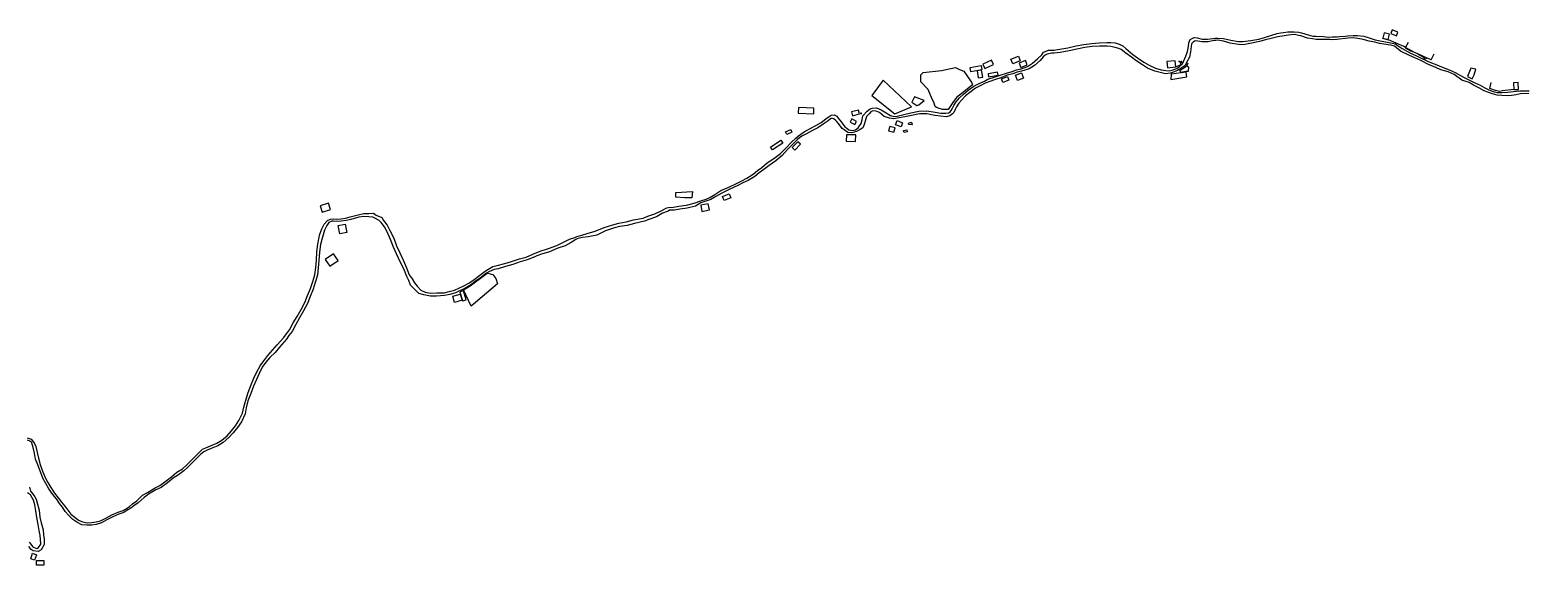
# Model space of a CAD drawing. Header units: metres. Extents: x 597717 to 615580, y 9471410 to 9478852.
# Drawn here: x 608663 to 610944, y 9471756 to 9472574 of the extents above; entities that cross this region are included whole.
import ezdxf

# ---------------------------------------------------------------- set-up
doc = ezdxf.new("R2010")
doc.units = ezdxf.units.M
for name, color, linetype in [('BORDE DE VIA EXIST', 1, 'Continuous'), ('cerco', 36, 'Continuous'), ('pilon de agua', 162, 'Continuous'), ('RUSTICO', 78, 'Continuous'), ('VEREDA', 144, 'Continuous'), ('VIVIENDA', 6, 'Continuous')]:
    doc.layers.add(name, color=color, linetype=linetype)

msp = doc.modelspace()

# ---------------------------------------------------------------- linework, layer by layer
at = {"layer": 'BORDE DE VIA EXIST', "flags": 128}
for points, elevation in [([(609432, 9472231.4), (609443.1, 9472236.1), (609455.5, 9472240.1), (609468.3, 9472244.7), (609478.9, 9472249.8), (609488.1, 9472254.4), (609495.8, 9472257), (609499.1, 9472258.7), (609506.5, 9472260.7), (609515.1, 9472263.1), (609527.2, 9472266.7), (609541, 9472272.2), (609554.2, 9472276.3), (609563, 9472279), (609574.3, 9472280.9), (609585.9, 9472283.8), (609600.5, 9472286.4), (609607.5, 9472289.3), (609618.3, 9472293.1), (609627.9, 9472297.7), (609636.4, 9472302.3), (609639.1, 9472302.8), (609646.9, 9472303.4), (609654.8, 9472304.6), (609666.9, 9472306.3), (609678.5, 9472309.2), (609688.5, 9472313.2), (609696.6, 9472315.4), (609702.5, 9472318.3), (609709.7, 9472322.4), (609719.3, 9472328.7), (609731.1, 9472333.8), (609743.9, 9472339.9), (609751, 9472343.4), (609758.8, 9472347.8), (609768.4, 9472353.9), (609775, 9472359.4), (609781.8, 9472364.1), (609790.1, 9472370.8), (609800.2, 9472377.6), (609810.1, 9472385.5), (609818.5, 9472393.4), (609827, 9472402.8), (609833.8, 9472408.8), (609837.9, 9472412.5), (609841.4, 9472414.9), (609846.5, 9472418.2), (609856.8, 9472423.8), (609864.5, 9472428), (609872.7, 9472432.9), (609879.4, 9472438.1), (609884.6, 9472442), (609887.8, 9472443.9), (609892.5, 9472444.3), (609896.5, 9472442.6), (609898.4, 9472439.4), (609902.8, 9472433.8), (609908.7, 9472426.3), (609911.6, 9472424.1), (609914.8, 9472421.5), (609919.7, 9472420.6), (609924.7, 9472421.7), (609929.1, 9472424.4), (609933.8, 9472431.2), (609935, 9472436.7), (609936, 9472443), (609942.7, 9472450.1), (609947.1, 9472453.7), (609950.5, 9472454.5), (609956.9, 9472455.2), (609963.9, 9472451.9), (609971.8, 9472447.3), (609978.5, 9472443.5), (609983.3, 9472442), (609988.7, 9472442.5), (609998.7, 9472445), (610009.6, 9472447.6), (610021.7, 9472449.8), (610033.9, 9472450.4), (610046.7, 9472448.6), (610055.4, 9472447.2), (610062.8, 9472446.8), (610067.3, 9472447.5), (610069.5, 9472449.2), (610071.3, 9472450.9), (610073.4, 9472454.8), (610075.4, 9472458.8), (610078.9, 9472464.4), (610084.1, 9472470.6), (610090.1, 9472476.1), (610096.9, 9472482.2), (610106, 9472488.4), (610113.7, 9472492.4), (610121.9, 9472495.8), (610127.2, 9472498.9), (610137, 9472502.1), (610146.1, 9472505.1), (610155.8, 9472508.1), (610164.1, 9472510.8), (610170.9, 9472513.1), (610178, 9472514.7), (610188, 9472518.2), (610195.6, 9472523.2), (610203.6, 9472530.5), (610209.6, 9472536.1), (610212.2, 9472540.2), (610216.1, 9472541.9), (610220, 9472543.3), (610224.2, 9472543.5), (610227.9, 9472543.3), (610237.3, 9472544.6), (610249.6, 9472546.8), (610262.2, 9472549.9), (610273.9, 9472552), (610286, 9472553.4), (610297.3, 9472554.4), (610309.4, 9472555), (610315.3, 9472554.9), (610321.5, 9472554.6), (610328, 9472552.6), (610333.5, 9472549.7), (610338, 9472545.8), (610341.5, 9472542.7), (610348.9, 9472536.5), (610356.1, 9472531.3), (610365.4, 9472525), (610373.7, 9472520.1), (610383.2, 9472515.7), (610391.9, 9472513), (610399.1, 9472512), (610404.5, 9472511.9), (610408.8, 9472512.8), (610416.1, 9472515.4), (610419.8, 9472517.6), (610424.4, 9472522.4), (610426.3, 9472525.7), (610429.9, 9472534.2), (610432.5, 9472541.3), (610433.6, 9472549.1), (610434.1, 9472554.3), (610436.6, 9472559.4), (610442.6, 9472562.4), (610447.1, 9472562), (610454.8, 9472560.3), (610463, 9472559.9), (610471.2, 9472561.2), (610474.8, 9472561.7), (610478.7, 9472561.8), (610487.3, 9472561.2), (610498.6, 9472558.5), (610510.1, 9472556.3), (610517.1, 9472556.6), (610529, 9472557.8), (610541.5, 9472560.3), (610550.1, 9472562.5), (610561.1, 9472566), (610569.1, 9472568.8), (610574.8, 9472569.5), (610578.9, 9472570.5), (610585.7, 9472571.2), (610595.3, 9472571.1), (610602.3, 9472570.9), (610606.3, 9472569.6), (610616.7, 9472566.7), (610623.9, 9472564.8), (610629.1, 9472564.4), (610640.3, 9472563.9), (610644.4, 9472563.7)], 1204.1), ([(610640.5, 9472559.7), (610628.8, 9472559.7), (610623.3, 9472560.6), (610615.8, 9472561.5), (610605.3, 9472565.4), (610602.1, 9472565.8), (610595.7, 9472567), (610586.3, 9472566.2), (610580.1, 9472565.3), (610570.5, 9472563.4), (610562.4, 9472561.6), (610551.3, 9472559), (610542.2, 9472556.7), (610530.2, 9472554.2), (610517.6, 9472551.3), (610510.1, 9472551.7), (610497.6, 9472553.9), (610487.2, 9472556.9), (610478.9, 9472558.5), (610475.5, 9472558), (610472.5, 9472557.9), (610463.7, 9472555.9), (610454.2, 9472556.1), (610448.1, 9472557), (610444.1, 9472557.5), (610440.9, 9472555.3), (610438.2, 9472552.7), (610438.1, 9472548.9), (610437, 9472540.6), (610435.3, 9472532.7), (610431, 9472524.6), (610428.6, 9472520), (610422.3, 9472515.3), (610417.1, 9472512.3), (610409.6, 9472509.1), (610406.1, 9472508.1), (610398.6, 9472507.2), (610390.6, 9472509.1), (610382.2, 9472511.1), (610371, 9472515.8), (610363.6, 9472520.6), (610353.4, 9472527.5), (610346.6, 9472532.6), (610338, 9472538.9), (610335.6, 9472540.8), (610330.8, 9472544.3), (610327.4, 9472545.7), (610321.6, 9472547.5), (610315.1, 9472548.7), (610309.4, 9472549.5), (610298.5, 9472549.4), (610286.7, 9472548.7), (610275.2, 9472547.5), (610263, 9472544.9), (610251.2, 9472542.3), (610237.8, 9472539.7), (610228.4, 9472538.9), (610225, 9472538.6), (610217.9, 9472537.2), (610214.9, 9472535.5), (610211.8, 9472533.2), (610206.9, 9472527.6), (610198.3, 9472519.7), (610190.2, 9472514.7), (610178.6, 9472511.3), (610172, 9472509.8), (610165.2, 9472507.3), (610156.8, 9472505.1), (610147.2, 9472501.2), (610138.8, 9472498.3), (610128.8, 9472494.9), (610123.2, 9472492.8), (610115.3, 9472488.5), (610108.3, 9472485.3), (610099.6, 9472478.3), (610093.2, 9472473.3), (610087.6, 9472467.5), (610082.9, 9472462.2), (610079.2, 9472456.4), (610077.3, 9472452.8), (610075.2, 9472448), (610073, 9472445.7), (610069.1, 9472442.8), (610063.4, 9472441.6), (610054.6, 9472442.5), (610046, 9472443.5), (610034, 9472446.1), (610022.8, 9472445.7), (610010.4, 9472443.2), (610000.1, 9472441.1), (609988.8, 9472439.4), (609983.3, 9472438.4), (609977.1, 9472439.2), (609968.5, 9472442.1), (609961.7, 9472447.8), (609956.4, 9472450.2), (609951.2, 9472450.4), (609948.6, 9472449.1), (609946.1, 9472446.7), (609941.7, 9472441.8), (609939.9, 9472434.8), (609938.1, 9472429.6), (609936.2, 9472424.5), (609931.9, 9472422.1), (609926.7, 9472418.8), (609919.5, 9472416.7), (609913.2, 9472417.6), (609909, 9472420.4), (609904.6, 9472423.3), (609899.1, 9472431), (609895.8, 9472434.8), (609893.6, 9472436.8), (609891.1, 9472438.3), (609888.9, 9472439.1), (609886.8, 9472438.5), (609883, 9472435.4), (609875.6, 9472430), (609867.2, 9472424.7), (609859.1, 9472420.5), (609849.1, 9472414.8), (609844, 9472412.2), (609840.1, 9472409.6), (609835.9, 9472406.4), (609829.8, 9472400.1), (609821.2, 9472391.4), (609812.6, 9472382.3), (609803.2, 9472374.3), (609792.9, 9472366.9), (609784.8, 9472360.8), (609777.9, 9472355.9), (609771.1, 9472350.3), (609760.8, 9472344.1), (609752.5, 9472340.4), (609745.3, 9472336.4), (609733.1, 9472330.6), (609720.6, 9472324.6), (609711.6, 9472319.5), (609704, 9472315.2), (609697.9, 9472312.8), (609688.7, 9472309.7), (609680.2, 9472304.6), (609667.5, 9472301.9), (609656.4, 9472300.2), (609648.1, 9472298.8), (609640.7, 9472298.9), (609638.7, 9472297.4), (609629.9, 9472293.9), (609620.8, 9472288.5), (609609.2, 9472284.2), (609602.3, 9472281.7), (609587.1, 9472278.5), (609575.8, 9472275.3), (609564.4, 9472273.8), (609556.4, 9472271.5), (609542.7, 9472266.9), (609529.8, 9472260.6), (609516.5, 9472257.9), (609507.9, 9472256.9), (609500.7, 9472255.5), (609497.6, 9472253.7), (609490.5, 9472249.2), (609481.1, 9472244.3), (609469.9, 9472240.4), (609457.2, 9472235), (609444.9, 9472231.5), (609437.9, 9472228.8)], 1819.5), ([(610953.7, 9472477), (610941.1, 9472476.6), (610931.4, 9472474.3), (610923.6, 9472473.6), (610912.7, 9472474.1), (610905.3, 9472474.4), (610898.3, 9472476.7), (610891.3, 9472479), (610885.8, 9472481.3), (610877.4, 9472485.6), (610869.2, 9472489.9), (610862.7, 9472493.6), (610851.7, 9472497.6), (610839.8, 9472506), (610830.7, 9472509.9), (610819.3, 9472513.1), (610811.6, 9472517), (610800.8, 9472521.5), (610789.1, 9472527.5), (610779.6, 9472531.6), (610771.5, 9472535.2), (610758, 9472541.8), (610748.8, 9472549.4), (610742.5, 9472551), (610725.8, 9472553.2), (610718.4, 9472555.3), (610709.7, 9472556.8), (610700.6, 9472559.6), (610692.5, 9472561.3), (610685.4, 9472562.1), (610677.8, 9472561.6), (610673.3, 9472561), (610664.7, 9472560.2), (610661.2, 9472559.6), (610654.5, 9472558.9), (610650, 9472559.6), (610644.6, 9472559.8), (610640.5, 9472559.7)], 1307.9), ([(610644.4, 9472563.7), (610650, 9472563.2), (610654, 9472563.4), (610660.9, 9472563.8), (610664.5, 9472564.2), (610673, 9472564.9), (610677, 9472565.3), (610685.4, 9472565.7), (610692.1, 9472565.5), (610701.6, 9472564.8), (610710, 9472562.3), (610719.2, 9472559.3), (610726.5, 9472557.3), (610743.2, 9472554.6), (610749.8, 9472552.8), (610760.6, 9472546), (610773.1, 9472538.6), (610781.1, 9472535.1), (610790.6, 9472530.4), (610802.4, 9472525), (610813.3, 9472520.7), (610820.4, 9472517.6), (610832.2, 9472513.2), (610841.2, 9472509.1), (610854, 9472501.9), (610864.4, 9472496.9), (610870.6, 9472493.8), (610879.6, 9472489.8), (610886.7, 9472485.8), (610892.9, 9472482.5), (610899.2, 9472480.2), (610905.5, 9472478.6), (610913.1, 9472478.3), (610921.8, 9472479), (610930.1, 9472480.1), (610940.2, 9472481.1), (610954.6, 9472481)], 692.4), ([(609437.9, 9472228.8), (609434.7, 9472227.6), (609423.1, 9472222.6), (609412.6, 9472219.8), (609401.2, 9472215.8), (609390, 9472212.6), (609379, 9472209.2), (609372.8, 9472207.8), (609365.4, 9472205.1), (609361, 9472202.4), (609351.3, 9472194.7), (609344, 9472190), (609337.9, 9472185.3), (609327.7, 9472178.9), (609319.9, 9472175.3), (609313.8, 9472172.5), (609304.8, 9472169.9), (609296.6, 9472168.5), (609284.6, 9472167.1), (609275.4, 9472167.1), (609265.4, 9472169.2), (609257.6, 9472171.3), (609250.4, 9472178.6), (609245.1, 9472184.3), (609242.2, 9472191.1), (609239.3, 9472197.2), (609234.7, 9472208.8), (609229.7, 9472218.9), (609223.7, 9472232), (609219.1, 9472242.1), (609214.3, 9472254), (609209.3, 9472265.5), (609205.1, 9472273.1), (609199.8, 9472279.7), (609197.1, 9472283), (609190.6, 9472286.5), (609187.1, 9472287.9), (609181.3, 9472288.4), (609173.5, 9472288.9), (609165.7, 9472287.9), (609153.9, 9472284.6), (609146.4, 9472282.7), (609138.7, 9472282), (609132.1, 9472281.4), (609127.3, 9472281.9), (609124.6, 9472281.7), (609120.1, 9472279.8), (609117, 9472275.2), (609113.3, 9472268.3), (609111.4, 9472260.9), (609109.3, 9472253.9), (609107.5, 9472246.4), (609105.9, 9472234.5), (609104.9, 9472221.9), (609103.7, 9472210.7), (609102.5, 9472199.4), (609099.1, 9472188.3), (609096.2, 9472178.1), (609091.3, 9472166.6), (609087.4, 9472156.2), (609081.2, 9472144.6), (609075.3, 9472134), (609069.4, 9472123.9), (609063.8, 9472113.4), (609059, 9472107.1), (609055.2, 9472101.3), (609044.7, 9472089.4), (609037.8, 9472081.1), (609030, 9472073.6), (609023.8, 9472066.4), (609018.3, 9472058.6), (609013.7, 9472048.8), (609009.7, 9472040.1), (609004.8, 9472029.5), (609000.6, 9472018.6), (608996.5, 9472007.3), (608993.9, 9471996.6), (608992, 9471987.2), (608986.5, 9471975.1), (608980.7, 9471966.5), (608973.7, 9471958.2), (608967.1, 9471951), (608958.7, 9471943.4), (608950.6, 9471938.4), (608940.3, 9471934.4), (608934.1, 9471931.8), (608929.1, 9471929.4), (608924.6, 9471925.8), (608916.9, 9471918.3), (608911.9, 9471913.1), (608904.3, 9471905.5), (608898.6, 9471900.3), (608890.1, 9471894.4), (608882, 9471888.9), (608873.6, 9471882), (608863.9, 9471875), (608855.8, 9471871), (608844.7, 9471864.7), (608837.9, 9471859.6), (608828.8, 9471851.4), (608822.1, 9471846.8), (608817.6, 9471843.4), (608813.1, 9471840.5), (608806.9, 9471836.7), (608799.2, 9471833.9), (608790, 9471830.1), (608780.6, 9471825.3), (608772.6, 9471820.8), (608764.7, 9471818.4), (608758, 9471817.4), (608750, 9471817.2), (608742.7, 9471817.9), (608735, 9471821.9), (608729, 9471825.9), (608722.8, 9471832.2), (608717.3, 9471838), (608713, 9471844.5), (608708.7, 9471850.4), (608703.7, 9471857.4), (608698.4, 9471864.2), (608692.1, 9471872.9), (608687.4, 9471880.7), (608683.2, 9471889.1), (608679.5, 9471898.7), (608675.3, 9471909.2), (608671.9, 9471918), (608670.2, 9471927.4), (608668.3, 9471936), (608666.6, 9471940.9), (608666.1, 9471943.4), (608663.2, 9471945.6), (608659.4, 9471946.9)], 1165.3), ([(609009.7, 9472050.8), (609014.9, 9472060.6), (609020.7, 9472068.4), (609027, 9472076.6), (609034, 9472084.6), (609041.3, 9472092.9), (609051.1, 9472104.2), (609055.5, 9472109.6), (609059.7, 9472116), (609065.7, 9472126.4), (609071.5, 9472136.2), (609077.6, 9472146.7), (609083.5, 9472157.8), (609087.7, 9472168.2), (609092.2, 9472179.2), (609095.5, 9472189.5), (609098.6, 9472199.9), (609100.4, 9472211.3), (609101.3, 9472222.1), (609101.8, 9472235), (609103.2, 9472246.6), (609104.7, 9472255.1), (609106.4, 9472262.1), (609109.3, 9472270.1), (609112.9, 9472277.1), (609117.8, 9472282.9), (609122.7, 9472285.1), (609127.6, 9472285.5), (609132, 9472285.1), (609138.9, 9472285.6), (609145.7, 9472286.5), (609152.5, 9472288.4), (609164.7, 9472291.6), (609173.4, 9472293.6), (609181.1, 9472293.5), (609188.2, 9472293.9), (609192.3, 9472291), (609201, 9472287.6), (609203.5, 9472283.1), (609209.4, 9472275.7), (609213.1, 9472267.6), (609219.4, 9472256.1), (609223.6, 9472244.2), (609228.8, 9472233.7), (609234.1, 9472221.1), (609239, 9472210.5), (609242.9, 9472199.9), (609247.2, 9472193.7), (609251.2, 9472187.4), (609254.9, 9472182.3), (609260.4, 9472176.6), (609267.1, 9472173.6), (609275.3, 9472172), (609284.9, 9472172.6), (609296.3, 9472172.6), (609303.9, 9472174.2), (609312.3, 9472176.2), (609318.6, 9472179.5), (609325.4, 9472182.3), (609335.2, 9472187.4), (609342.2, 9472192.6), (609348.8, 9472197.6), (609359.1, 9472205.3), (609363.1, 9472208.1), (609370.5, 9472212.6), (609377.1, 9472214.1), (609389.1, 9472217.4), (609399.3, 9472220.3), (609411.5, 9472224.5), (609421.4, 9472227), (609432, 9472231.4)], 1202.2), ([(608658.8, 9471950.9), (608665.1, 9471948.6), (608667.9, 9471945.6), (608670.5, 9471942), (608672.1, 9471937.6), (608674.5, 9471928.2), (608676.3, 9471919.7), (608679, 9471910.1), (608682.5, 9471899.9), (608686.5, 9471890.1), (608690.4, 9471882.4), (608695.3, 9471874.6), (608700.7, 9471865.9), (608706.3, 9471859.1), (608711.6, 9471852.5), (608716.5, 9471846.5), (608721, 9471840.2), (608725.7, 9471834.3), (608731.7, 9471829.4), (608737.3, 9471825.1), (608743.8, 9471822.5), (608750.7, 9471820.9), (608757.5, 9471821.3), (608764.3, 9471822.5), (608771.2, 9471823.7), (608779.2, 9471827.8), (608788.5, 9471832.8), (608798.3, 9471836.9), (608805.5, 9471839.5), (608811.9, 9471843.2), (608815.6, 9471846), (608820.2, 9471850), (608826.4, 9471854.4), (608835.5, 9471863.1), (608842.9, 9471867.4), (608854.8, 9471874.3), (608861.9, 9471877.8), (608871.6, 9471884.8), (608879.5, 9471891.3), (608887.9, 9471898), (608896.2, 9471903.1), (608902, 9471908.4), (608908.8, 9471915.3), (608914.4, 9471920.8), (608921.8, 9471928.4), (608926.8, 9471933.5), (608931.9, 9471935.3), (608939.2, 9471938.4), (608949, 9471942.4), (608956.4, 9471947), (608964.6, 9471953.8), (608971.2, 9471961.4), (608977.6, 9471968.9), (608982.6, 9471977.3), (608987.9, 9471988.4), (608990.4, 9471997.6), (608993.3, 9472008.2), (608996.7, 9472020), (609001, 9472030.8), (609005.6, 9472041.9), (609009.7, 9472050.8)], 1202.2), ([(608662.4, 9471875.1), (608664.3, 9471869.2), (608667, 9471865.8), (608670.7, 9471860.5), (608673, 9471857.2), (608674.7, 9471849.2), (608677.2, 9471840.2), (608678.6, 9471829.4), (608680.5, 9471820.6), (608683.7, 9471809.9), (608684.2, 9471802.6), (608684.8, 9471795.6), (608685.2, 9471787.5), (608680.3, 9471779.4), (608675.7, 9471777), (608668, 9471778.1), (608664.9, 9471780.1), (608661.5, 9471784.8)], 1165.3), ([(608662.2, 9471791), (608664.5, 9471788.3), (608667.2, 9471784.7), (608668.4, 9471783.5), (608673.8, 9471781.7), (608676.4, 9471783.3), (608679.9, 9471788.3), (608679.4, 9471795.6), (608679.1, 9471801.2), (608677.5, 9471809.1), (608675.8, 9471818.2), (608673.9, 9471829), (608672.3, 9471839.2), (608670.7, 9471848.2), (608668.8, 9471855.5), (608666.9, 9471858.9), (608663.9, 9471863.6), (608659.8, 9471866.8)], 1202.2)]:
    msp.add_lwpolyline(points, dxfattribs=dict(at, elevation=elevation))
at = {"layer": 'cerco', "elevation": 1197, "flags": 128}
msp.add_lwpolyline([(609325.9, 9472177.1), (609336, 9472183.2), (609359.9, 9472200.8), (609363.2, 9472202.2), (609366.4, 9472201.4), (609370.5, 9472200.3), (609375.2, 9472194.3), (609377.9, 9472186.1), (609337.5, 9472152.1), (609325.9, 9472177.1)], dxfattribs=at)
at = {"layer": 'pilon de agua'}
for points, elevation in [([(610422.1, 9472525), (610423.5, 9472524.7), (610423.8, 9472525.8), (610422.4, 9472526.1)], 1259.1), ([(609933.9, 9472446.1), (609934, 9472447.1), (609932.5, 9472447.2), (609932.4, 9472446.2)], 1237.8)]:
    msp.add_lwpolyline(points, close=True, dxfattribs=dict(at, elevation=elevation))
at = {"layer": 'RUSTICO', "flags": 128}
for points, elevation in [([(610765.3, 9472547.5), (610762.8, 9472549.1), (610739.4, 9472559.3)], 1266.4), ([(610419.2, 9472519.8), (610422.5, 9472521.5), (610421.2, 9472525.2), (610419.4, 9472525.2), (610419.4, 9472526.8)], 1258.5), ([(610431.3, 9472519.4), (610433.1, 9472523.7)], 1257.3)]:
    msp.add_lwpolyline(points, dxfattribs=dict(at, elevation=elevation))
for points, elevation in [([(610422, 9472509.2), (610420.8, 9472512.1), (610431.3, 9472519.4), (610433.9, 9472517.6), (610433.2, 9472510.6), (610430, 9472510.7)], 1257.7), ([(609985.1, 9472445.9), (610010.7, 9472456.4), (609967.4, 9472497.6), (609950, 9472473.9)], 1242.3), ([(610003.4, 9472421.6), (610003.7, 9472418.4), (609999.3, 9472417.3), (609998.4, 9472420.6)], 1238.2), ([(610005.7, 9472431.8), (610010.7, 9472433.3), (610011.4, 9472429.2), (610006.3, 9472429.7)], 1240.1)]:
    msp.add_lwpolyline(points, close=True, dxfattribs=dict(at, elevation=elevation))
at = {"layer": 'VEREDA', "flags": 128}
for points, elevation in [([(610739.3, 9472558.6), (610730.7, 9472561.1), (610730.9, 9472561.7)], 1264.8), ([(610739.3, 9472558.6), (610739.5, 9472559.2), (610738.8, 9472559.5)], 1264.8), ([(610765.3, 9472547.5), (610764.9, 9472547), (610774.2, 9472541.5), (610774.6, 9472542.2)], 1266.4), ([(610783.8, 9472537.9), (610783.7, 9472537.7), (610792.7, 9472532.7), (610793.1, 9472533.6)], 1268.5), ([(610793.4, 9472533.4), (610793, 9472532.4), (610794.2, 9472531.7), (610793.4, 9472530), (610795.2, 9472529.1), (610796.1, 9472530.9), (610797, 9472530.5), (610797.5, 9472531.7)], 1268.5)]:
    msp.add_lwpolyline(points, dxfattribs=dict(at, elevation=elevation))
at = {"layer": 'VIVIENDA', "flags": 128}
for points, elevation in [([(610742.9, 9472568.7), (610751.7, 9472565.4), (610753.8, 9472571), (610745, 9472574.3)], 1266.3), ([(610730.7, 9472561.8), (610738.8, 9472559.5), (610741.2, 9472567.7), (610733, 9472570)], 1264.7), ([(610162.5, 9472529.4), (610174, 9472533.9), (610176.7, 9472526.9), (610165.2, 9472522.4)], 1257.4), ([(610077.6, 9472516.7), (610084.1, 9472513.9), (610090.4, 9472510.9), (610095.2, 9472504.3), (610102.9, 9472493.5), (610103.9, 9472490.4), (610092.8, 9472481.5), (610079.4, 9472470.7), (610073.8, 9472463.2), (610066.3, 9472452.8), (610058.4, 9472452.4), (610052.7, 9472453.9), (610048.6, 9472455.4), (610046.7, 9472457.2), (610044.8, 9472463.7), (610042, 9472468.3), (610035.8, 9472482.9), (610024.9, 9472495), (610025, 9472505.3), (610028.3, 9472509), (610056.2, 9472512.3)], 1262.5), ([(610100.2, 9472516.8), (610117, 9472519.7), (610118.2, 9472513.1), (610101.3, 9472510.3)], 1259.5), ([(610117.5, 9472512.6), (610110.8, 9472511.5), (610112.6, 9472500.9), (610119.3, 9472502)], 1258.9), ([(610119.5, 9472521.8), (610122.5, 9472515.2), (610135.9, 9472521.4), (610132.9, 9472527.9)], 1260.5), ([(610128.3, 9472502.6), (610142.8, 9472505), (610142, 9472509.7), (610127.5, 9472507.3)], 1252), ([(610169.3, 9472504.9), (610178.5, 9472508.5), (610181.6, 9472500.5), (610172.4, 9472497)], 1250), ([(610177.5, 9472516.7), (610187.5, 9472520.6), (610184.8, 9472527.4), (610174.9, 9472523.6)], 1251.3), ([(610401.7, 9472516), (610414.5, 9472517.6), (610413.3, 9472527.2), (610400.5, 9472525.7)], 1258.5), ([(610406.8, 9472498.2), (610431.2, 9472502.5), (610430, 9472509.6), (610407.1, 9472506.4)], 1256.1), ([(610865.3, 9472515.8), (610860, 9472503.2), (610867.2, 9472499.4), (610870.6, 9472505.6), (610872.9, 9472514.4)], 1275), ([(610147.8, 9472499.3), (610157.3, 9472503), (610159.5, 9472497.3), (610149.9, 9472493.6)], 1251), ([(610937.4, 9472493.7), (610930.5, 9472493.2), (610931.2, 9472482.9), (610938.1, 9472483.3)], 1274.3), ([(610010.8, 9472464), (610018.6, 9472458.8), (610021.7, 9472459.9), (610029.9, 9472466.5), (610015, 9472472)], 1245.8), ([(609837.7, 9472455.6), (609837.5, 9472446.9), (609861.1, 9472446.1), (609861.4, 9472454.8)], 1234.2), ([(609916.8, 9472433.4), (609923.8, 9472429.4), (609926.5, 9472434.1), (609919.5, 9472438.1)], 1236.3), ([(609920.3, 9472442.9), (609931.2, 9472445.7), (609929.6, 9472451.7), (609918.7, 9472448.9)], 1237.6), ([(609818.1, 9472418.6), (609826.1, 9472421.8), (609827.7, 9472417.7), (609819.8, 9472414.5)], 1232.6), ([(609975.4, 9472420), (609983.5, 9472417.8), (609985.4, 9472424.6), (609977.3, 9472426.8)], 1239.3), ([(609985.9, 9472429.2), (609988.4, 9472435.6), (609997, 9472432.3), (609994.5, 9472425.9)], 1240.3), ([(609813.8, 9472401.2), (609797.9, 9472390.7), (609795.1, 9472395), (609811, 9472405.5)], 1229.9), ([(609840.8, 9472399.4), (609836.9, 9472403.3), (609828.1, 9472394.3), (609832, 9472390.5)], 1220.7), ([(609911, 9472413.7), (609910.9, 9472404), (609925, 9472403.9), (609925.2, 9472413.6)], 1233.7), ([(609674.8, 9472317.5), (609664.2, 9472317.3), (609650.5, 9472318.8), (609650.5, 9472325.6), (609675.7, 9472327.2)], 1223.2), ([(609734.2, 9472317.4), (609724, 9472313.5), (609721.6, 9472319.7), (609731.8, 9472323.6)], 1219.2), ([(609110, 9472295.5), (609122.7, 9472299.6), (609119.6, 9472309.3), (609106.9, 9472305.1)], 1183), ([(609690.2, 9472296.9), (609701.6, 9472299.2), (609699.7, 9472308.5), (609688.4, 9472306.2)], 1219.2), ([(609134.4, 9472275.1), (609145, 9472277.1), (609147.4, 9472264.7), (609136.8, 9472262.6)], 1179), ([(609114.7, 9472223.5), (609121.5, 9472213.3), (609134.1, 9472221.7), (609127.4, 9472231.9)], 1174.1), ([(609312, 9472157.6), (609309.3, 9472167), (609320.9, 9472170.4), (609323.7, 9472161)], 1192.9), ([(609320.3, 9472173.7), (609324.3, 9472160), (609329.7, 9472161.6), (609325.7, 9472175.3)], 1196.9), ([(608664.4, 9471765.6), (608667.4, 9471774.2), (608673.3, 9471772.1), (608670.2, 9471763.5)], 1100.2), ([(608673.2, 9471763.2), (608684.7, 9471763.1), (608684.6, 9471756.1), (608673.2, 9471756.2)], 1100.9)]:
    msp.add_lwpolyline(points, close=True, dxfattribs=dict(at, elevation=elevation))
for points, elevation in [([(610804.7, 9472528.3), (610797.5, 9472531.7), (610792.8, 9472533.7), (610783.4, 9472538.1), (610776.8, 9472540.8), (610774.6, 9472542.2), (610765.3, 9472547.5), (610770.2, 9472555.4)], 1268.5), ([(610804.7, 9472528.3), (610809.2, 9472537.5)], 1268.5), ([(610414.5, 9472517.6), (610419.2, 9472519.8)], 1258.5), ([(610931.3, 9472482.9), (610913.5, 9472481.2), (610909, 9472480.3), (610903, 9472481.6), (610894.4, 9472484.7), (610896.5, 9472493.7)], 1273.3)]:
    msp.add_lwpolyline(points, dxfattribs=dict(at, elevation=elevation))

doc.saveas('drawing.dxf')
